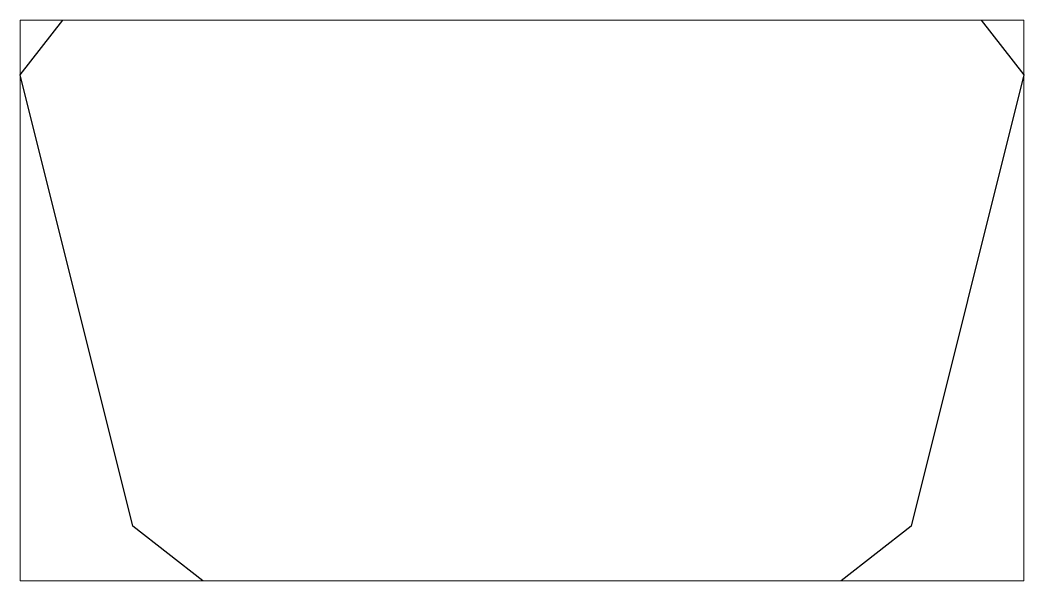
# Paper-space layout 'Layout1' of a CAD drawing. Header units: millimetres. Extents: x 0 to 257, y 26 to 169.
# The model-space entities are those that its viewports show. They can reach past a viewport. Long polylines and large blocks are cut down to what shows.
import ezdxf

# ---------------------------------------------------------------- set-up
doc = ezdxf.new("R2010")
doc.units = ezdxf.units.MM
doc.header["$LTSCALE"] = 10
doc.layers.add('MEMBERS', color=5, linetype='Continuous')

msp = doc.modelspace()

# ---------------------------------------------------------------- linework, layer by layer
at = {"layer": 'MEMBERS', "color": 3, "linetype": 'Continuous'}
for p, q in [((0, 134.87), (26.51, 168.83)), ((26.51, 168.83), (596.47, 168.83)), ((596.47, 168.83), (622.98, 134.87)), ((69.92, -144.87), (0, 134.87)), ((622.98, 134.87), (553.04, -144.87)), ((113.41, -178.83), (69.92, -144.87)), ((553.04, -144.87), (509.55, -178.83)), ((509.55, -178.83), (113.41, -178.83))]:
    msp.add_line(p, q, dxfattribs=at)

psp = doc.layouts.get("Layout1")

# ---------------------------------------------------------------- viewports
at = {"layer": '0'}
psp.add_viewport(center=(128.5, 97.5), size=(257, 143.4184), view_center_point=(311.49, -5), view_height=347.6517, dxfattribs=at)

doc.saveas('drawing.dxf')
